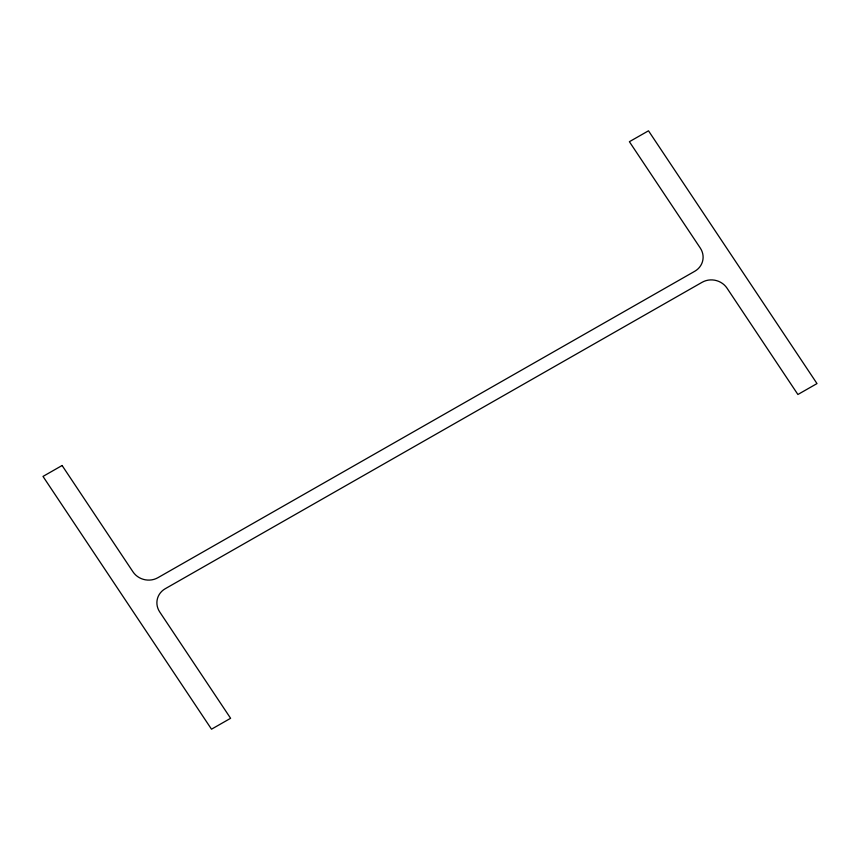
<?xml version="1.0" encoding="UTF-8"?>
<svg xmlns="http://www.w3.org/2000/svg" width="860" height="860" viewBox="0 0 860 860"><rect width="100%" height="100%" fill="white"/><g stroke="black" fill="none" stroke-linecap="round" stroke-linejoin="round"><path stroke-width="1.29" d="M62.103 465.507L43 476.418L211.506 729.194L230.609 718.293L159.713 611.944A18.081 16.867 12.2 0 1 165.227 588.734L702.115 282.284A18.081 16.867 12.2 0 1 727.001 288.132L797.897 394.493L817 383.581L648.494 130.806L629.391 141.706L700.287 248.056A18.081 16.867 12.2 0 1 694.772 271.265L157.885 577.716A18.081 16.867 12.2 0 1 132.999 571.868L62.103 465.507"/></g></svg>
